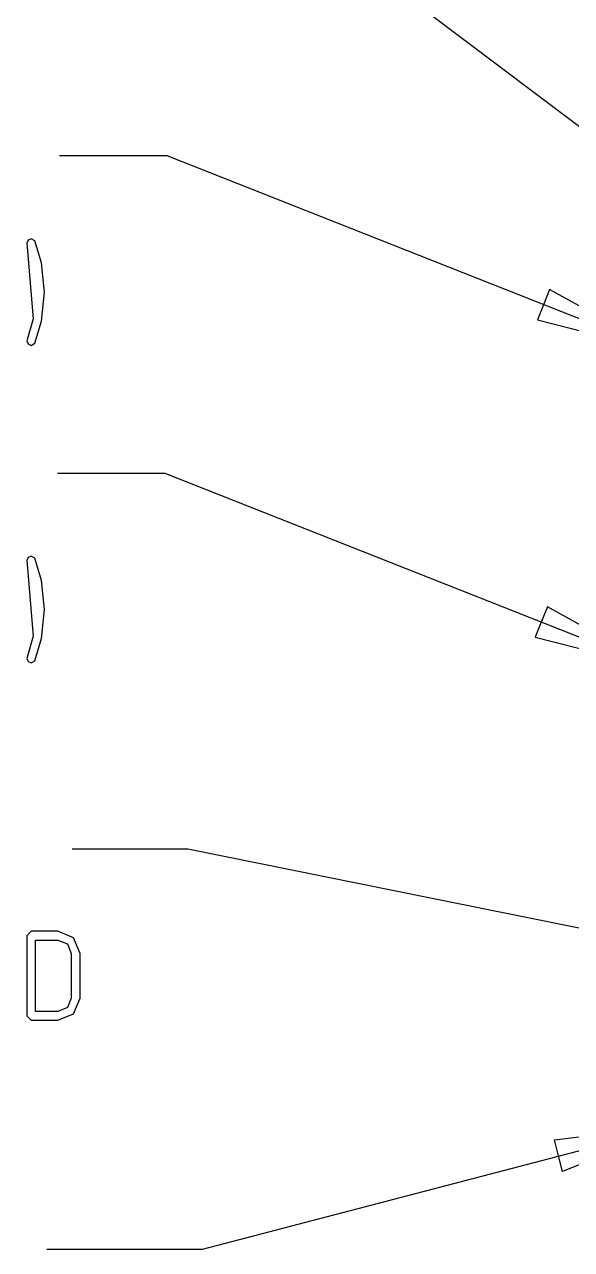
# Model space of a CAD drawing. Header units: metres. Extents: x 0 to 16.5, y 0 to 11.5.
# Drawn here: x 8.893 to 9.204, y 7.939 to 8.636 of the extents above; entities that cross this region are included whole.
import ezdxf

# ---------------------------------------------------------------- set-up
doc = ezdxf.new("R2010")
doc.units = ezdxf.units.M

msp = doc.modelspace()

# ---------------------------------------------------------------- linework, layer by layer
for points in [[(9.28267, 8.5216), (9.04383, 8.70156), (8.70057, 8.70156)], [(9.25444, 8.45014), (8.9739, 8.56108), (8.91249, 8.56108)], [(9.25331, 8.26958), (8.97276, 8.38053), (8.91135, 8.38053)], [(9.27946, 8.10736), (8.98563, 8.16683), (8.91982, 8.16683)], [(9.26579, 8.01025), (8.99365, 7.93907), (8.90539, 7.93907)]]:
    msp.add_lwpolyline(points)
for points in [[(8.89751, 8.46847), (8.89393, 8.45583), (8.89469, 8.4541), (8.89649, 8.45329), (8.8986, 8.45449), (8.9024, 8.46712), (8.90403, 8.48367), (8.9024, 8.50017), (8.8986, 8.51281), (8.89649, 8.51394), (8.89469, 8.51318), (8.89393, 8.51144), (8.89751, 8.46847)], [(9.18787, 8.47646), (9.18446, 8.46778), (9.21946, 8.45899), (9.25444, 8.45014), (9.22293, 8.46761), (9.19129, 8.48508), (9.18787, 8.47646)], [(9.18787, 8.47646), (9.18446, 8.46778), (9.21946, 8.45899), (9.25444, 8.45014), (9.22293, 8.46761), (9.19129, 8.48508), (9.18787, 8.47646)], [(8.89751, 8.28792), (8.89393, 8.27528), (8.89469, 8.27354), (8.89649, 8.27274), (8.8986, 8.27393), (8.9024, 8.28657), (8.90403, 8.30311), (8.9024, 8.31961), (8.8986, 8.33225), (8.89649, 8.33339), (8.89469, 8.33262), (8.89393, 8.33089), (8.89751, 8.28792)], [(9.18668, 8.29596), (9.18326, 8.28728), (9.21832, 8.27843), (9.25331, 8.26958), (9.22174, 8.28711), (9.19015, 8.30458), (9.18668, 8.29596)], [(9.18668, 8.29596), (9.18326, 8.28728), (9.21832, 8.27843), (9.25331, 8.26958), (9.22174, 8.28711), (9.19015, 8.30458), (9.18668, 8.29596)], [(8.89393, 8.07194), (8.89643, 8.06944), (8.91163, 8.06944), (8.92057, 8.07314), (8.92426, 8.08208), (8.92426, 8.10742), (8.92057, 8.11638), (8.91163, 8.12007), (8.89643, 8.12007), (8.89393, 8.11751), (8.89393, 8.07194)], [(8.91163, 8.11501), (8.91704, 8.11285), (8.91928, 8.10742), (8.91928, 8.08208), (8.91704, 8.07667), (8.91163, 8.07449), (8.89893, 8.07449), (8.89893, 8.11501), (8.91163, 8.11501)], [(9.1964, 7.9924), (9.19412, 8.00146), (9.22993, 8.00586), (9.26579, 8.01025), (9.23226, 7.99685), (9.19879, 7.9834), (9.1964, 7.9924)], [(9.1964, 7.9924), (9.19412, 8.00146), (9.22993, 8.00586), (9.26579, 8.01025), (9.23226, 7.99685), (9.19879, 7.9834), (9.1964, 7.9924)]]:
    msp.add_lwpolyline(points, close=True)

doc.saveas('drawing.dxf')
